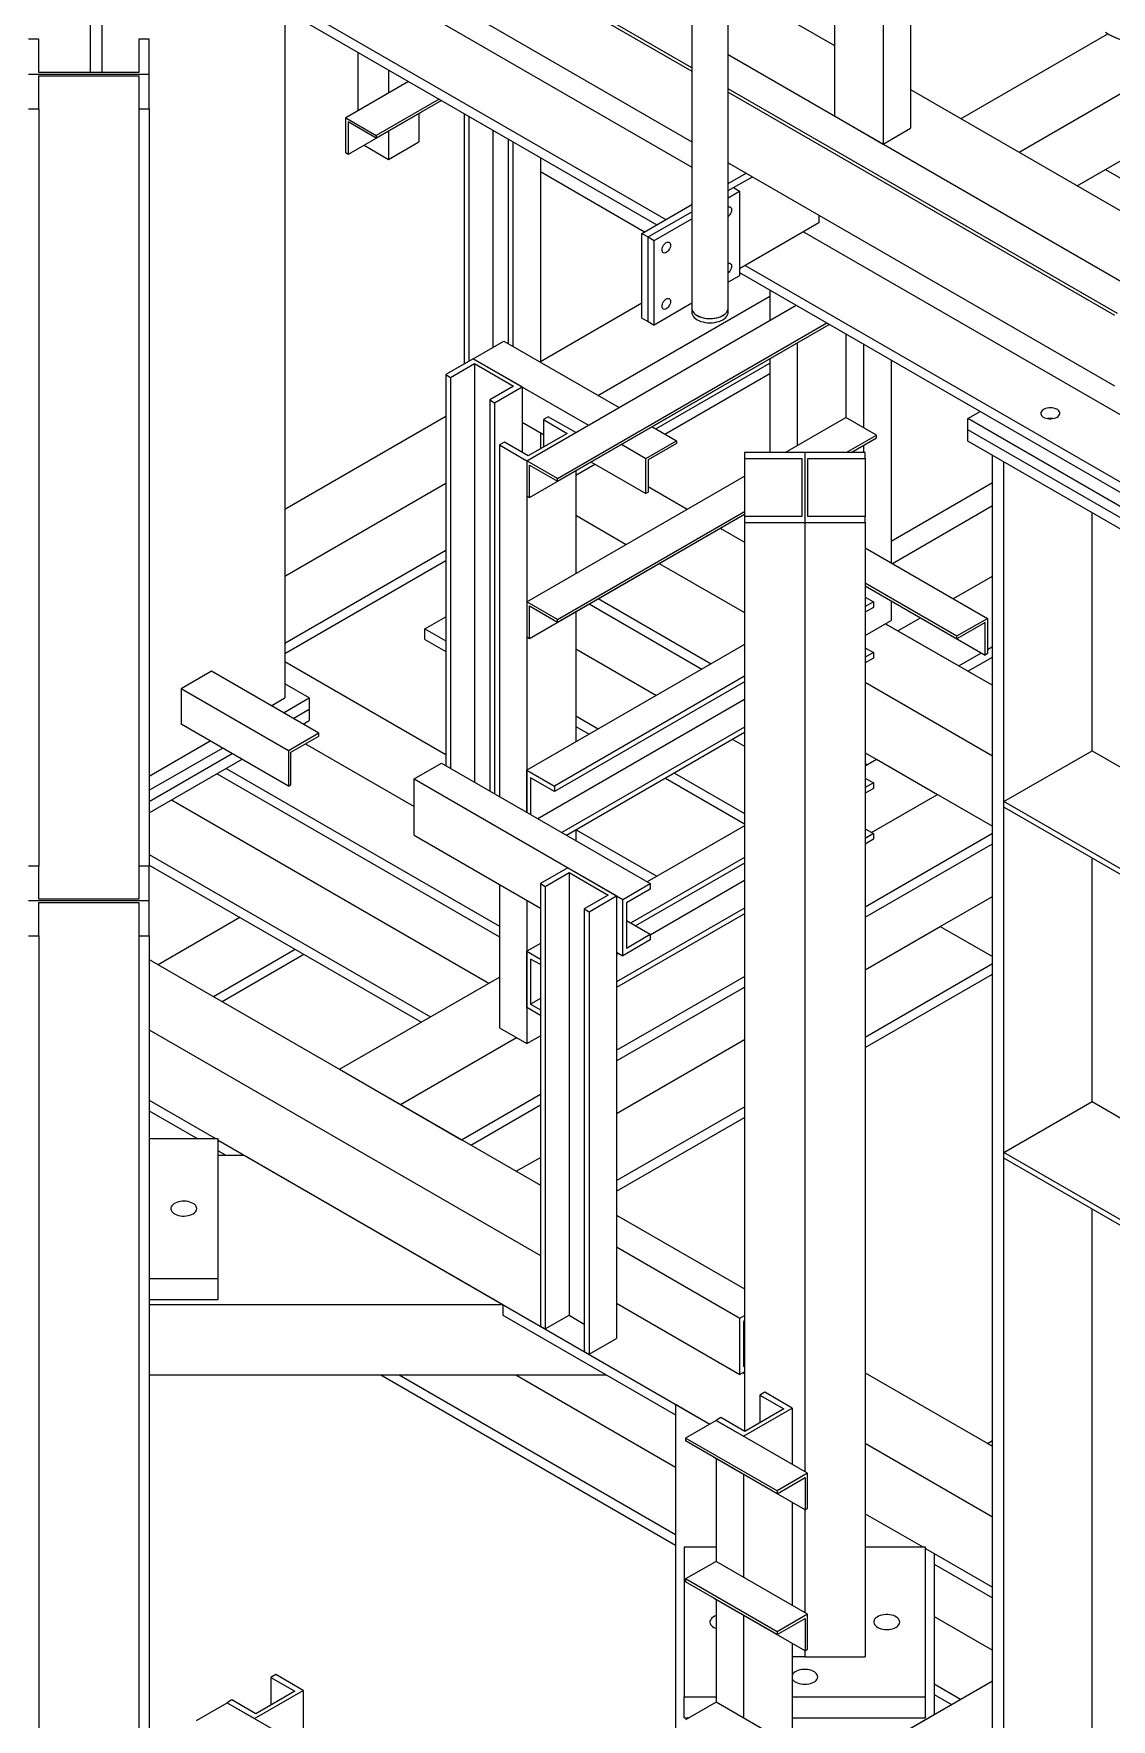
# Model space of a CAD drawing. Header units: millimetres. Extents: x 0 to 16187, y -20471 to 6290.
# Drawn here: x 1758 to 1851.7, y 5361.3 to 5507.8 of the extents above; entities that cross this region are included whole.
import ezdxf

# ---------------------------------------------------------------- set-up
doc = ezdxf.new("R2010")
doc.units = ezdxf.units.MM

msp = doc.modelspace()

# ---------------------------------------------------------------- linework, layer by layer
at = {"color": 7, "linetype": 'Continuous', "lineweight": 25}
for p, q in [((1815.24911, 5504.81866), (1760.0778, 5536.66838)), ((1760.0778, 5536.36222), (1815.24911, 5504.51251)), ((1760.0778, 5530.23817), (1815.24911, 5498.38845)), ((1815.24911, 5528.64532), (1815.24911, 5483.93481)), ((1818.41411, 5483.93481), (1818.41411, 5526.81821)), ((1766.62849, 5524.24387), (1815.24911, 5496.17578)), ((1761.56384, 5521.32011), (1813.00483, 5491.62386)), ((1827.64319, 5521.49038), (1827.64319, 5500.62588)), ((1761.06024, 5520.69222), (1812.2092, 5491.16456)), ((1762.94292, 5519.60538), (1762.94292, 5504.41555)), ((1763.95054, 5519.02369), (1763.95054, 5504.41555)), ((1831.88583, 5519.04115), (1831.88583, 5498.17665)), ((1834.27231, 5517.66346), (1834.27231, 5499.55434)), ((1818.41411, 5512.07677), (1827.64319, 5506.74894)), ((1779.86045, 5509.8391), (1779.86045, 5450.04363)), ((1758.48685, 5507.29477), (1757.58685, 5507.29477)), ((1758.48685, 5504.41555), (1758.48685, 5507.29477)), ((1768.08685, 5507.29477), (1767.18685, 5507.29477)), ((1767.18685, 5507.29477), (1767.18685, 5504.41555)), ((1768.08685, 5504.26401), (1768.08685, 5507.29477)), ((1838.65281, 5500.39322), (1851.42549, 5507.76673)), ((1843.70155, 5497.47864), (1859.4719, 5506.58267)), ((1786.22441, 5506.16526), (1786.22441, 5501.08206)), ((1818.41411, 5505.95371), (1859.20578, 5482.40518)), ((1757.58685, 5504.26401), (1768.08685, 5504.26401)), ((1767.18685, 5504.41555), (1758.48685, 5504.41555)), ((1758.48685, 5504.11247), (1767.18685, 5504.11247)), ((1758.48685, 5501.23325), (1758.48685, 5504.11247)), ((1767.18685, 5504.11247), (1767.18685, 5501.23325)), ((1768.08685, 5501.23325), (1768.08685, 5504.26401)), ((1790.62706, 5503.62366), (1785.16375, 5500.46976)), ((1788.87606, 5504.63449), (1788.87606, 5502.61283)), ((1793.27871, 5502.0929), (1787.8154, 5498.93899)), ((1852.2505, 5483.45821), (1818.41411, 5502.99154)), ((1818.41411, 5502.68539), (1851.98534, 5483.30513)), ((1834.27231, 5502.92203), (1857.28864, 5489.63498)), ((1757.58685, 5501.23325), (1758.48685, 5501.23325)), ((1758.48685, 5501.23325), (1758.48685, 5435.44068)), ((1767.18685, 5501.23325), (1768.08685, 5501.23325)), ((1767.18685, 5501.23325), (1767.18685, 5435.44068)), ((1768.08685, 5501.23325), (1768.08685, 5435.44068)), ((1791.73984, 5500.9591), (1785.37588, 5497.28527)), ((1793.49088, 5501.97041), (1787.8154, 5498.69403)), ((1791.52771, 5500.83664), (1791.52771, 5498.38698)), ((1791.73984, 5500.95956), (1791.73984, 5500.9591)), ((1795.45215, 5500.8382), (1795.45215, 5479.07287)), ((1795.87641, 5500.59327), (1795.87641, 5479.31779)), ((1827.64319, 5500.62588), (1831.88583, 5498.17665)), ((1848.7503, 5494.56407), (1859.56906, 5500.8096)), ((1785.16375, 5500.46976), (1787.8154, 5498.93899)), ((1785.16375, 5497.40773), (1785.16375, 5500.46976)), ((1787.8154, 5498.69403), (1785.37588, 5500.10233)), ((1785.37588, 5500.10233), (1785.37588, 5497.28527)), ((1788.87606, 5499.30588), (1788.87606, 5496.85622)), ((1797.9447, 5499.39928), (1797.9447, 5480.51178)), ((1831.88583, 5498.17665), (1834.27231, 5499.55434)), ((1786.75436, 5498.08105), (1788.87606, 5496.85622)), ((1787.8154, 5498.93899), (1787.8154, 5498.69403)), ((1788.87606, 5496.85622), (1791.52771, 5498.38698)), ((1799.27053, 5498.63389), (1799.27053, 5480.84855)), ((1799.69479, 5498.38897), (1799.69479, 5480.60363)), ((1785.37588, 5497.28527), (1785.16375, 5497.40773)), ((1802.08128, 5497.01128), (1802.08128, 5479.22594)), ((1818.41411, 5496.56133), (1851.98534, 5477.18108)), ((1811.1229, 5490.53745), (1802.08128, 5495.75706)), ((1818.41411, 5494.74657), (1819.98591, 5495.65395)), ((1818.41411, 5494.13427), (1820.51624, 5495.3478)), ((1848.7503, 5494.56407), (1851.21106, 5495.98463)), ((1851.21106, 5495.98463), (1859.56906, 5491.15966)), ((1818.41411, 5494.13427), (1818.86622, 5494.39527)), ((1818.41411, 5493.52196), (1819.39655, 5494.08911)), ((1818.86622, 5494.39527), (1819.39655, 5494.08911)), ((1819.39655, 5494.08911), (1819.39655, 5486.74025)), ((1810.91127, 5490.41528), (1815.24911, 5492.91946)), ((1811.4416, 5490.10912), (1815.24911, 5492.30715)), ((1826.29084, 5492.01419), (1826.29084, 5491.33254)), ((1810.91127, 5483.06641), (1810.91127, 5490.41528)), ((1810.91127, 5490.41528), (1811.4416, 5490.10912)), ((1811.97193, 5489.80297), (1815.24911, 5491.69485)), ((1826.29084, 5491.33254), (1819.39655, 5487.35255)), ((1824.9648, 5490.56703), (1862.35329, 5468.98312)), ((1811.4416, 5482.76026), (1811.4416, 5490.10912)), ((1811.4416, 5490.10912), (1811.97193, 5489.80297)), ((1811.97193, 5482.4541), (1811.97193, 5489.80297)), ((1819.90015, 5487.64327), (1857.28864, 5466.05936)), ((1819.39655, 5486.74025), (1818.41411, 5486.17309)), ((1819.39655, 5487.01539), (1857.28864, 5465.14075)), ((1807.0824, 5476.33886), (1822.02169, 5484.96312)), ((1822.02169, 5485.49993), (1822.02169, 5482.84053)), ((1800.91455, 5470.65564), (1824.32505, 5484.17023)), ((1802.08128, 5479.28092), (1810.91127, 5484.37837)), ((1810.91127, 5483.06641), (1811.4416, 5482.76026)), ((1815.24911, 5484.34598), (1811.97193, 5482.4541)), ((1815.24911, 5483.93481), (1815.24911, 5483.56737)), ((1818.41411, 5483.56737), (1818.41411, 5483.93481)), ((1801.12668, 5467.47115), (1827.18926, 5482.51675)), ((1803.5662, 5469.12487), (1826.9767, 5482.63946)), ((1803.5662, 5468.87991), (1827.18886, 5482.51698)), ((1811.4416, 5482.76026), (1811.97193, 5482.4541)), ((1828.65081, 5481.67302), (1828.65081, 5474.41933)), ((1796.24765, 5479.5321), (1798.8993, 5481.06286)), ((1798.8993, 5481.06286), (1808.92082, 5475.27756)), ((1824.40817, 5480.91127), (1824.40817, 5471.97011)), ((1830.18877, 5480.78517), (1830.18877, 5473.53149)), ((1796.24765, 5479.5321), (1793.86116, 5478.15441)), ((1794.28542, 5477.90948), (1796.35371, 5479.10348)), ((1796.24765, 5479.5321), (1806.26917, 5473.74679)), ((1800.49029, 5477.08287), (1796.24765, 5479.5321)), ((1796.35371, 5479.10348), (1799.74782, 5477.1441)), ((1796.35371, 5479.10348), (1796.35371, 5442.7325)), ((1812.13114, 5473.42428), (1822.02169, 5479.13397)), ((1822.02169, 5479.53358), (1822.02169, 5471.36773)), ((1832.57526, 5479.40748), (1832.57526, 5461.80085)), ((1793.86116, 5478.15441), (1794.28542, 5477.90948)), ((1793.86116, 5478.15441), (1793.86116, 5444.17142)), ((1794.28542, 5477.90948), (1794.28542, 5443.9265)), ((1799.74782, 5477.1441), (1797.67954, 5475.9501)), ((1812.90025, 5472.98028), (1822.02169, 5478.24598)), ((1797.67954, 5475.9501), (1798.1038, 5475.70518)), ((1797.67954, 5475.9501), (1797.67954, 5441.96712)), ((1798.1038, 5475.70518), (1800.49029, 5477.08287)), ((1798.1038, 5475.70518), (1798.1038, 5441.72219)), ((1800.49029, 5477.08287), (1800.49029, 5471.3904)), ((1779.86045, 5466.45311), (1793.86116, 5474.53555)), ((1802.77071, 5474.48255), (1802.34644, 5474.23763)), ((1802.34644, 5474.23763), (1804.41473, 5473.04363)), ((1802.34644, 5474.23763), (1802.34644, 5471.84963)), ((1805.15719, 5473.10486), (1802.77071, 5474.48255)), ((1823.36471, 5471.36773), (1828.65081, 5474.41933)), ((1831.30246, 5472.88856), (1828.65081, 5474.41933)), ((1839.25742, 5474.32534), (1840.31808, 5474.93765)), ((1839.25742, 5473.34549), (1839.25742, 5474.32534)), ((1857.28864, 5463.91614), (1839.25742, 5474.32534)), ((1800.49029, 5474.02084), (1802.34644, 5472.94931)), ((1800.91455, 5470.65564), (1805.15719, 5473.10486)), ((1804.41473, 5473.04363), (1801.02062, 5471.08425)), ((1802.08128, 5473.10238), (1802.08128, 5471.69656)), ((1811.78503, 5473.62408), (1813.90764, 5472.39873)), ((1828.66801, 5471.36773), (1831.30246, 5472.88856)), ((1831.30246, 5472.6436), (1831.30246, 5472.88856)), ((1857.28864, 5462.93629), (1839.25742, 5473.34549)), ((1839.25742, 5472.36564), (1839.25742, 5473.34549)), ((1798.95233, 5472.27825), (1798.52807, 5472.03333)), ((1798.52807, 5472.03333), (1798.52807, 5441.47727)), ((1798.52807, 5472.03333), (1800.91455, 5470.65564)), ((1801.02062, 5471.08425), (1798.95233, 5472.27825)), ((1809.13338, 5472.09332), (1811.25599, 5470.86796)), ((1811.25599, 5470.86796), (1813.90764, 5472.39873)), ((1813.90764, 5472.15377), (1811.46812, 5470.74546)), ((1813.90764, 5472.39873), (1813.90764, 5472.15377)), ((1819.82106, 5471.36773), (1819.82106, 5470.84817)), ((1825.07106, 5471.36773), (1819.82106, 5471.36773)), ((1830.32106, 5471.36773), (1825.07106, 5471.36773)), ((1825.07106, 5471.36773), (1825.07106, 5465.30621)), ((1829.09234, 5471.36773), (1831.30246, 5472.6436)), ((1830.18877, 5472.00068), (1830.18877, 5471.36773)), ((1830.32106, 5470.84817), (1830.32106, 5471.36773)), ((1857.28864, 5461.95644), (1839.25742, 5472.36564)), ((1800.91455, 5470.65564), (1800.91455, 5467.59361)), ((1803.5662, 5469.12487), (1800.91455, 5470.65564)), ((1800.91455, 5470.65564), (1800.91455, 5440.09958)), ((1801.12668, 5470.28821), (1803.5662, 5468.87991)), ((1801.12668, 5467.47115), (1801.12668, 5470.28821)), ((1805.15719, 5469.3983), (1806.82741, 5470.3625)), ((1805.15719, 5469.79791), (1805.15719, 5460.85675)), ((1806.4813, 5470.5623), (1811.25599, 5467.80594)), ((1811.25599, 5467.80594), (1811.25599, 5470.86796)), ((1811.46812, 5470.74546), (1811.46812, 5467.9284)), ((1819.82106, 5470.84817), (1824.80856, 5470.84817)), ((1819.82106, 5470.84817), (1819.82106, 5465.82576)), ((1824.80856, 5470.84817), (1824.80856, 5465.82576)), ((1825.33356, 5470.84817), (1830.32106, 5470.84817)), ((1825.33356, 5465.82576), (1825.33356, 5470.84817)), ((1830.32106, 5470.84817), (1830.32106, 5465.82576)), ((1841.37874, 5262.67796), (1841.37874, 5471.14103)), ((1842.38636, 5263.09429), (1842.38636, 5470.55934)), ((1779.86045, 5460.62396), (1793.86116, 5468.7064)), ((1800.91455, 5458.40753), (1819.82106, 5469.32202)), ((1803.5662, 5468.87991), (1803.5662, 5469.12487)), ((1811.46812, 5468.41249), (1814.85683, 5466.45623)), ((1832.57526, 5463.68108), (1841.37874, 5468.76322)), ((1800.91455, 5467.59361), (1801.12668, 5467.47115)), ((1811.46812, 5467.9284), (1811.25599, 5467.80594)), ((1801.12668, 5455.22304), (1819.82106, 5466.01507)), ((1803.5662, 5456.87676), (1819.82106, 5466.26049)), ((1803.5662, 5456.6318), (1819.82106, 5466.01553)), ((1805.15719, 5465.93265), (1809.55353, 5463.3947)), ((1824.80856, 5465.82576), (1819.82106, 5465.82576)), ((1819.82106, 5465.82576), (1819.82106, 5465.30621)), ((1830.32106, 5465.82576), (1825.33356, 5465.82576)), ((1830.32106, 5465.30621), (1830.32106, 5465.82576)), ((1832.68242, 5461.73899), (1841.37874, 5466.75926)), ((1850.04963, 5445.4651), (1850.04963, 5466.13543)), ((1817.72104, 5464.80276), (1819.82106, 5463.59044)), ((1819.82106, 5465.30621), (1819.82106, 5386.32665)), ((1819.82106, 5465.30621), (1825.07106, 5465.30621)), ((1825.07106, 5465.30621), (1825.07106, 5382.80604)), ((1825.07106, 5465.30621), (1830.32106, 5465.30621)), ((1830.32106, 5465.30621), (1830.32106, 5366.7089)), ((1779.86045, 5454.7948), (1793.86116, 5462.87724)), ((1830.32106, 5463.10217), (1840.95447, 5456.96363)), ((1779.86045, 5453.90681), (1793.86116, 5461.98925)), ((1812.41774, 5461.74122), (1819.82106, 5457.46738)), ((1830.32106, 5460.04064), (1838.30282, 5455.43286)), ((1830.32106, 5459.79568), (1838.30282, 5455.1879)), ((1830.32106, 5459.79522), (1840.74234, 5453.77914)), ((1837.98572, 5458.67745), (1841.37874, 5460.6362)), ((1803.5662, 5456.87676), (1800.91455, 5458.40753)), ((1800.91455, 5458.40753), (1800.91455, 5455.3455)), ((1806.31881, 5458.22039), (1816.13155, 5452.55562)), ((1807.11444, 5458.67969), (1816.92717, 5453.01492)), ((1830.32106, 5458.81862), (1831.0373, 5458.40515)), ((1831.0373, 5458.40515), (1830.32106, 5457.99167)), ((1831.0373, 5458.40515), (1831.0373, 5457.91522)), ((1832.57526, 5458.4939), (1832.57526, 5456.77867)), ((1792.04213, 5456.05125), (1793.86116, 5457.10136)), ((1801.12668, 5458.0401), (1803.5662, 5456.6318)), ((1801.12668, 5455.22304), (1801.12668, 5458.0401)), ((1803.5662, 5456.6318), (1803.5662, 5456.87676)), ((1805.15719, 5457.5498), (1805.15719, 5446.22026)), ((1831.0373, 5457.91522), (1830.32106, 5457.50175)), ((1830.32106, 5455.47735), (1832.57526, 5456.77867)), ((1833.15862, 5455.89083), (1835.1215, 5457.02398)), ((1838.30282, 5455.43286), (1840.95447, 5456.96363)), ((1840.95447, 5456.96363), (1840.95447, 5453.9016)), ((1792.04213, 5456.05125), (1793.86116, 5455.00115)), ((1792.04213, 5455.13264), (1792.04213, 5456.05125)), ((1800.91455, 5455.3455), (1801.12668, 5455.22304)), ((1832.09796, 5456.50314), (1833.15862, 5455.89083)), ((1832.09796, 5456.50314), (1841.37874, 5451.14546)), ((1833.15862, 5455.89083), (1838.46192, 5452.8293)), ((1840.74234, 5456.59621), (1838.30282, 5455.1879)), ((1838.30282, 5455.1879), (1838.30282, 5455.43286)), ((1840.74234, 5453.77914), (1840.74234, 5456.59621)), ((1792.04213, 5455.13264), (1793.86116, 5454.08254)), ((1819.82106, 5454.68553), (1800.91455, 5443.77103)), ((1805.15719, 5454.32761), (1812.17913, 5450.27393)), ((1830.32106, 5454.4093), (1831.0373, 5453.99583)), ((1831.0373, 5453.99583), (1830.32106, 5453.58235)), ((1831.0373, 5453.99583), (1831.0373, 5453.5059)), ((1838.46192, 5452.8293), (1840.42481, 5453.96245)), ((1840.95447, 5453.9016), (1840.74234, 5453.77914)), ((1840.95447, 5454.26822), (1841.37874, 5454.51314)), ((1773.49648, 5452.37136), (1770.84483, 5450.8406)), ((1782.83029, 5446.98307), (1773.49648, 5452.37136)), ((1779.86045, 5453.2273), (1793.86116, 5445.14486)), ((1831.0373, 5453.5059), (1830.32106, 5453.09242)), ((1839.25754, 5452.37), (1841.37874, 5453.59453)), ((1780.17864, 5445.45231), (1770.84483, 5450.8406)), ((1770.84483, 5450.8406), (1770.84483, 5447.77857)), ((1781.98177, 5450.04363), (1779.86045, 5451.26824)), ((1819.82106, 5451.93015), (1803.30104, 5442.39334)), ((1819.82106, 5451.44022), (1803.30104, 5441.90342)), ((1830.32106, 5451.40586), (1841.37874, 5445.0224)), ((1778.69456, 5449.37058), (1779.86045, 5450.04363)), ((1779.75522, 5448.75827), (1781.98177, 5450.04363)), ((1781.98177, 5450.04363), (1781.98177, 5449.06378)), ((1819.82106, 5449.90882), (1801.87183, 5439.54696)), ((1780.60389, 5448.26835), (1781.98177, 5449.06378)), ((1781.45256, 5447.77842), (1781.98177, 5448.08393)), ((1781.98177, 5449.06378), (1781.98177, 5448.08393)), ((1805.15719, 5448.48009), (1807.11447, 5447.35017)), ((1780.17864, 5442.39028), (1770.84483, 5447.77857)), ((1782.83029, 5446.98307), (1780.17864, 5445.45231)), ((1780.39078, 5445.3298), (1782.83029, 5446.73811)), ((1782.83029, 5446.73811), (1782.83029, 5446.98307)), ((1819.82106, 5447.52083), (1803.94012, 5438.35296)), ((1819.82106, 5447.0309), (1804.36445, 5438.108)), ((1805.15719, 5447.56148), (1806.31885, 5446.89087)), ((1818.80894, 5446.44662), (1819.82106, 5445.86234)), ((1768.08685, 5443.24687), (1773.39083, 5446.3088)), ((1768.08685, 5442.02226), (1774.45149, 5445.69649)), ((1768.08685, 5441.04241), (1775.30016, 5445.20657)), ((1780.17864, 5445.45231), (1780.17864, 5442.39028)), ((1780.39078, 5442.51274), (1780.39078, 5445.3298)), ((1781.66248, 5446.06394), (1791.10344, 5440.61379)), ((1830.32106, 5445.2828), (1841.37874, 5438.89934)), ((1842.38636, 5441.04119), (1850.04963, 5445.4651)), ((1850.04963, 5445.4651), (1856.28101, 5441.86781)), ((1768.08685, 5440.06256), (1776.14882, 5444.71664)), ((1773.97365, 5443.46094), (1798.52807, 5429.28598)), ((1774.76928, 5443.92025), (1798.52807, 5430.20459)), ((1791.10344, 5443.00804), (1793.48993, 5444.38573)), ((1793.48993, 5444.38573), (1811.62722, 5433.91529)), ((1800.91455, 5443.77103), (1803.30104, 5442.39334)), ((1800.91455, 5440.09958), (1800.91455, 5443.77103)), ((1813.74429, 5443.52286), (1819.82106, 5440.01481)), ((1830.32106, 5444.14969), (1831.30246, 5444.71624)), ((1830.32106, 5444.36419), (1830.50684, 5444.25694)), ((1831.30246, 5444.71624), (1836.60577, 5441.65471)), ((1780.17864, 5442.39028), (1780.39078, 5442.51274)), ((1791.10344, 5438.10879), (1791.10344, 5443.00804)), ((1791.10344, 5443.00804), (1809.24073, 5432.5376)), ((1803.30104, 5441.90342), (1801.23275, 5443.09742)), ((1801.23275, 5443.09742), (1801.23275, 5439.91589)), ((1803.30104, 5442.39334), (1803.30104, 5441.90342)), ((1812.94866, 5443.06356), (1819.82106, 5439.09621)), ((1830.32106, 5443.0798), (1831.0373, 5442.66632)), ((1831.0373, 5442.66632), (1830.32106, 5442.25285)), ((1831.0373, 5442.1764), (1830.32106, 5441.76292)), ((1831.0373, 5442.66632), (1831.0373, 5442.1764)), ((1770.02123, 5441.17926), (1797.59839, 5425.2593)), ((1830.87871, 5438.34855), (1836.60577, 5441.65471)), ((1836.60577, 5441.65471), (1841.37874, 5438.89934)), ((1842.38636, 5440.55127), (1842.38636, 5441.04119)), ((1856.28101, 5433.01998), (1842.38636, 5441.04119)), ((1856.28101, 5432.53006), (1842.38636, 5440.55127)), ((1791.10344, 5438.10879), (1802.08128, 5431.77142)), ((1805.15719, 5438.56563), (1805.15719, 5437.65036)), ((1805.20757, 5438.59472), (1812.20945, 5434.55262)), ((1819.82106, 5438.9467), (1811.36634, 5434.0659)), ((1830.32106, 5438.67048), (1831.0373, 5438.257)), ((1830.32106, 5431.90357), (1841.37874, 5438.28703)), ((1831.0373, 5438.257), (1830.32106, 5437.84353)), ((1831.0373, 5437.76708), (1830.32106, 5437.3536)), ((1831.0373, 5438.257), (1831.0373, 5437.76708)), ((1768.08685, 5436.44843), (1792.53374, 5422.33554)), ((1819.82106, 5436.19132), (1809.93383, 5430.48355)), ((1830.32106, 5430.98496), (1841.37874, 5437.36842)), ((1850.04963, 5414.9673), (1850.04963, 5436.12736)), ((1758.48685, 5435.44068), (1757.58685, 5435.44068)), ((1758.48685, 5432.56146), (1758.48685, 5435.44068)), ((1767.18685, 5435.44068), (1767.18685, 5432.56146)), ((1768.08685, 5435.44068), (1767.18685, 5435.44068)), ((1768.08685, 5435.52982), (1791.73812, 5421.87623)), ((1768.08685, 5432.40992), (1768.08685, 5435.44068)), ((1804.46776, 5435.29298), (1802.08128, 5433.91529)), ((1802.50554, 5433.67037), (1804.57383, 5434.86437)), ((1808.7104, 5432.84376), (1804.46776, 5435.29298)), ((1804.57383, 5434.86437), (1807.96794, 5432.90499)), ((1804.57383, 5434.86437), (1804.57383, 5396.40529)), ((1819.82106, 5435.7014), (1810.35816, 5430.23858)), ((1798.52807, 5433.82265), (1798.52807, 5421.38738)), ((1802.08128, 5433.91529), (1802.50554, 5433.67037)), ((1802.08128, 5433.91529), (1802.08128, 5395.45622)), ((1802.50554, 5433.67037), (1802.50554, 5395.2113)), ((1809.24073, 5432.5376), (1811.62722, 5433.91529)), ((1811.62722, 5433.42537), (1809.55893, 5432.23137)), ((1819.82106, 5434.17), (1811.62722, 5429.43979)), ((1811.62722, 5433.91529), (1811.62722, 5433.42537)), ((1768.08685, 5432.40992), (1757.58685, 5432.40992)), ((1767.18685, 5432.56146), (1758.48685, 5432.56146)), ((1758.48685, 5432.25838), (1767.18685, 5432.25838)), ((1758.48685, 5429.37916), (1758.48685, 5432.25838)), ((1767.18685, 5432.25838), (1767.18685, 5429.37916)), ((1768.08685, 5429.37916), (1768.08685, 5432.40992)), ((1800.91455, 5432.44496), (1800.91455, 5420.00969)), ((1807.96794, 5432.90499), (1805.89965, 5431.71099)), ((1805.89965, 5431.71099), (1805.89965, 5393.25192)), ((1805.89965, 5431.71099), (1806.32392, 5431.46607)), ((1806.32392, 5431.46607), (1808.7104, 5432.84376)), ((1808.7104, 5432.84376), (1808.7104, 5394.38468)), ((1819.82106, 5431.782), (1808.7104, 5425.36796)), ((1809.24073, 5427.63836), (1809.24073, 5432.5376)), ((1809.55893, 5432.23137), (1809.55893, 5428.31197)), ((1836.84441, 5430.18744), (1841.37874, 5432.80505)), ((1768.844, 5426.88981), (1775.9487, 5430.99127)), ((1806.32392, 5431.46607), (1806.32392, 5393.007)), ((1819.82106, 5431.29208), (1808.7104, 5424.87803)), ((1809.55893, 5430.69997), (1811.62722, 5429.50597)), ((1757.58685, 5429.37916), (1758.48685, 5429.37916)), ((1758.48685, 5429.37916), (1758.48685, 5330.78186)), ((1767.18685, 5429.37916), (1767.18685, 5330.78186)), ((1767.18685, 5429.37916), (1768.08685, 5429.37916)), ((1768.08685, 5429.37916), (1768.08685, 5330.78186)), ((1811.62722, 5429.01605), (1809.24073, 5427.63836)), ((1809.55893, 5428.31197), (1811.62722, 5429.50597)), ((1811.62722, 5429.50597), (1811.62722, 5429.01605)), ((1830.32106, 5426.42159), (1836.84441, 5430.18744)), ((1836.84441, 5430.18744), (1841.37874, 5427.56983)), ((1768.08685, 5427.32691), (1802.08128, 5407.70234)), ((1773.6541, 5424.113), (1780.75879, 5428.21446)), ((1774.4232, 5423.66901), (1781.5279, 5427.77047)), ((1802.08128, 5428.70574), (1800.91455, 5428.03221)), ((1800.91455, 5428.03221), (1802.08128, 5427.35867)), ((1800.91455, 5423.13296), (1800.91455, 5428.03221)), ((1802.08128, 5426.86875), (1801.23275, 5427.35859)), ((1801.23275, 5427.35859), (1801.23275, 5423.43919)), ((1808.7104, 5427.94451), (1809.24073, 5427.63836)), ((1808.87372, 5427.85023), (1808.7104, 5427.75595)), ((1830.32106, 5420.57407), (1841.37874, 5426.95753)), ((1830.32106, 5419.65546), (1841.37874, 5426.03892)), ((1784.63342, 5417.77478), (1798.52807, 5425.79599)), ((1808.7104, 5419.428), (1819.82106, 5425.84205)), ((1808.7104, 5418.50939), (1819.82106, 5424.92344)), ((1802.08128, 5422.45943), (1800.91455, 5423.13296)), ((1802.08128, 5423.92904), (1801.23275, 5423.43919)), ((1801.23275, 5423.43919), (1802.08128, 5422.94935)), ((1768.08685, 5421.20385), (1802.08128, 5401.57928)), ((1789.93672, 5414.71325), (1800.01299, 5420.53015)), ((1798.52807, 5421.38738), (1800.91455, 5420.00969)), ((1800.91455, 5420.00969), (1802.08128, 5420.68323)), ((1808.7104, 5413.94602), (1819.82106, 5420.36007)), ((1784.63342, 5417.77478), (1789.93672, 5414.71325)), ((1795.24002, 5411.65172), (1802.08128, 5415.60109)), ((1768.08685, 5415.08078), (1773.89428, 5411.72823)), ((1768.08685, 5414.16218), (1772.30303, 5411.72823)), ((1789.93672, 5414.71325), (1795.24002, 5411.65172)), ((1796.03564, 5411.19241), (1802.08128, 5414.68248)), ((1808.7104, 5408.0985), (1819.82106, 5414.51254)), ((1842.38636, 5410.54339), (1850.04963, 5414.9673)), ((1850.04963, 5414.9673), (1856.28101, 5411.37001)), ((1808.7104, 5407.17989), (1819.82106, 5413.59394)), ((1774.08685, 5411.72823), (1768.08685, 5411.72823)), ((1774.08685, 5399.60519), (1774.08685, 5411.72823)), ((1774.08685, 5411.61706), (1816.81645, 5386.94978)), ((1774.08685, 5410.69845), (1774.73553, 5410.32398)), ((1774.08685, 5410.32398), (1776.32678, 5410.32398)), ((1776.32678, 5410.32398), (1798.82678, 5397.335)), ((1799.98807, 5408.91073), (1802.08128, 5410.11911)), ((1842.38636, 5410.05347), (1842.38636, 5410.54339)), ((1856.28101, 5402.52218), (1842.38636, 5410.54339)), ((1856.28101, 5402.03226), (1842.38636, 5410.05347)), ((1850.04963, 5266.52018), (1850.04963, 5405.62956)), ((1808.7104, 5405.10133), (1819.82106, 5398.68729)), ((1808.7104, 5402.34596), (1819.42307, 5396.16167)), ((1768.08685, 5399.60519), (1774.08685, 5399.60519)), ((1774.08685, 5397.76797), (1774.08685, 5399.60519)), ((1768.08685, 5397.76797), (1774.08685, 5397.76797)), ((1768.08685, 5397.335), (1798.82678, 5397.335)), ((1798.82678, 5397.335), (1798.82678, 5396.41639)), ((1808.7104, 5397.44671), (1819.42307, 5391.26242)), ((1798.82678, 5396.41639), (1813.82106, 5387.76038)), ((1802.08128, 5395.45622), (1802.50554, 5395.2113)), ((1802.50554, 5395.2113), (1804.57383, 5396.40529)), ((1804.57383, 5396.40529), (1805.89965, 5395.63991)), ((1819.42307, 5396.16167), (1819.82106, 5396.39142)), ((1819.42307, 5391.26242), (1819.42307, 5396.16167)), ((1819.82106, 5395.90149), (1819.74127, 5395.85543)), ((1819.74127, 5395.85543), (1819.74127, 5391.93604)), ((1806.32392, 5393.007), (1808.7104, 5394.38468)), ((1819.74127, 5394.32403), (1819.82106, 5394.27797)), ((1805.89965, 5393.25192), (1806.32392, 5393.007)), ((1768.08685, 5391.21095), (1807.84385, 5391.21095)), ((1788.21845, 5391.21095), (1813.82106, 5376.43088)), ((1789.8097, 5391.21095), (1813.82106, 5377.34948)), ((1799.939, 5391.21095), (1813.82106, 5383.19701)), ((1819.82106, 5391.49217), (1819.42307, 5391.26242)), ((1819.6878, 5391.41525), (1819.82106, 5391.33832)), ((1819.74127, 5391.93604), (1819.82106, 5391.9821)), ((1830.32106, 5391.39986), (1841.37874, 5385.0164)), ((1821.59742, 5389.70978), (1821.17316, 5389.46486)), ((1821.17316, 5389.46486), (1823.24145, 5388.27086)), ((1821.17316, 5389.46486), (1821.17316, 5387.07686)), ((1823.98391, 5388.33209), (1821.59742, 5389.70978)), ((1813.82106, 5388.67899), (1816.81645, 5386.94978)), ((1813.82106, 5388.67899), (1813.82106, 5352.55619)), ((1819.74127, 5385.88287), (1823.98391, 5388.33209)), ((1823.24145, 5388.27086), (1819.84733, 5386.31148)), ((1823.98391, 5388.33209), (1823.98391, 5383.43364)), ((1817.35478, 5387.26055), (1814.70313, 5385.72979)), ((1817.77905, 5387.50548), (1817.35478, 5387.26055)), ((1825.30973, 5382.66826), (1817.35478, 5387.26055)), ((1817.35478, 5387.26055), (1819.74127, 5385.88287)), ((1819.84733, 5386.31148), (1817.77905, 5387.50548)), ((1822.65808, 5381.13749), (1814.70313, 5385.72979)), ((1814.70313, 5385.72979), (1814.70313, 5385.48483)), ((1822.65808, 5380.89253), (1814.70313, 5385.48483)), ((1830.32106, 5385.2768), (1841.37874, 5378.89334)), ((1840.95447, 5385.26132), (1841.37874, 5385.50625)), ((1840.95447, 5385.26132), (1841.37874, 5385.0164)), ((1817.14265, 5384.07652), (1817.14265, 5384.07606)), ((1825.0976, 5379.48377), (1817.14265, 5384.07606)), ((1817.35478, 5383.9536), (1817.35478, 5375.01244)), ((1819.74127, 5382.57591), (1819.74127, 5373.63475)), ((1825.30973, 5382.66826), (1822.65808, 5381.13749)), ((1822.65808, 5380.89253), (1825.0976, 5382.30084)), ((1825.0976, 5382.30084), (1825.0976, 5379.48377)), ((1825.30973, 5379.60623), (1825.30973, 5382.66826)), ((1822.65808, 5381.13749), (1822.65808, 5380.89253)), ((1823.98391, 5380.12669), (1823.98391, 5371.18553)), ((1825.07106, 5379.49909), (1825.07106, 5370.55793)), ((1825.0976, 5379.48377), (1825.30973, 5379.60623)), ((1830.32106, 5379.15374), (1835.37849, 5376.23415)), ((1817.35478, 5376.23415), (1814.57106, 5376.23415)), ((1814.57106, 5376.23415), (1814.57106, 5363.24518)), ((1835.57106, 5376.23415), (1830.32106, 5376.23415)), ((1835.57106, 5363.24518), (1835.57106, 5376.23415)), ((1835.57106, 5376.12298), (1836.32106, 5375.69001)), ((1835.57106, 5376.12298), (1841.37874, 5372.77028)), ((1817.35478, 5375.01244), (1814.70313, 5373.48168)), ((1825.30973, 5370.42015), (1817.35478, 5375.01244)), ((1836.32106, 5375.69001), (1836.32106, 5361.70687)), ((1836.32106, 5374.77141), (1841.37874, 5371.85167)), ((1822.65808, 5368.88938), (1814.70313, 5373.48168)), ((1814.70313, 5373.48168), (1814.70313, 5373.23671)), ((1822.65808, 5368.64442), (1814.70313, 5373.23671)), ((1817.14265, 5371.82841), (1817.14265, 5371.82795)), ((1825.0976, 5367.23566), (1817.14265, 5371.82795)), ((1817.35478, 5371.70549), (1817.35478, 5362.76433)), ((1819.74127, 5370.3278), (1819.74127, 5361.38664)), ((1825.30973, 5370.42015), (1822.65808, 5368.88938)), ((1825.30973, 5367.35812), (1825.30973, 5370.42015)), ((1836.32106, 5370.20803), (1841.37874, 5367.2883)), ((1822.65808, 5368.64442), (1825.0976, 5370.05272)), ((1822.65808, 5368.88938), (1822.65808, 5368.64442)), ((1825.0976, 5370.05272), (1825.0976, 5367.23566)), ((1823.98391, 5367.87858), (1823.98391, 5358.93742)), ((1825.0976, 5367.23566), (1825.30973, 5367.35812)), ((1825.07106, 5366.7089), (1823.98391, 5366.7089)), ((1825.07106, 5367.25098), (1825.07106, 5366.7089)), ((1825.07106, 5366.7089), (1830.32106, 5366.7089)), ((1779.08616, 5365.16855), (1778.6619, 5364.92363)), ((1778.6619, 5364.92363), (1780.73019, 5363.72963)), ((1778.6619, 5364.92363), (1778.6619, 5362.53563)), ((1781.47265, 5363.79086), (1779.08616, 5365.16855)), ((1825.30973, 5355.35017), (1841.37874, 5364.62661)), ((1836.32106, 5364.36051), (1838.61942, 5363.03369)), ((1775.26779, 5362.96425), (1774.84352, 5362.71933)), ((1777.33607, 5361.77025), (1775.26779, 5362.96425)), ((1777.23001, 5361.34164), (1781.47265, 5363.79086)), ((1780.73019, 5363.72963), (1777.33607, 5361.77025)), ((1781.47265, 5363.79086), (1781.47265, 5358.89241)), ((1814.57106, 5363.24518), (1817.35478, 5363.24518)), ((1814.57106, 5361.40796), (1814.57106, 5363.24518)), ((1823.98391, 5363.24518), (1835.57106, 5363.24518)), ((1835.57106, 5361.40796), (1835.57106, 5363.24518)), ((1836.32106, 5363.4419), (1837.8238, 5362.57439)), ((1772.19187, 5361.18856), (1774.84352, 5362.71933)), ((1774.84352, 5362.71933), (1782.79847, 5358.12703)), ((1774.84352, 5362.71933), (1777.23001, 5361.34164)), ((1814.57106, 5361.40796), (1815.00523, 5361.40796)), ((1817.35478, 5362.76433), (1814.70313, 5361.23356)), ((1825.30973, 5358.17203), (1817.35478, 5362.76433)), ((1823.98391, 5361.40796), (1835.57106, 5361.40796)), ((1825.30973, 5355.35017), (1836.32106, 5361.70687))]:
    msp.add_line(p, q, dxfattribs=at)
at = {"color": 7, "linetype": 'Continuous', "lineweight": 25, "flags": 128}
for points in [[(1818.41411, 5492.71621), (1818.4185, 5492.71762), (1818.49696, 5492.73121), (1818.56735, 5492.72077), (1818.62613, 5492.68683), (1818.67036, 5492.63108), (1818.69782, 5492.55632), (1818.70712, 5492.4663), (1818.69782, 5492.36554), (1818.67036, 5492.25908), (1818.62613, 5492.15227), (1818.56735, 5492.05046), (1818.49696, 5491.95875), (1818.4185, 5491.88175), (1818.41411, 5491.87809)], [(1812.66136, 5488.97616), (1812.67067, 5489.07692), (1812.69813, 5489.18338), (1812.74235, 5489.29019), (1812.80113, 5489.39201), (1812.87152, 5489.48371), (1812.94999, 5489.56071), (1813.03259, 5489.61915), (1813.1152, 5489.65609), (1813.19366, 5489.66968), (1813.26405, 5489.65924), (1813.32283, 5489.6253), (1813.36706, 5489.56955), (1813.39452, 5489.49479), (1813.40382, 5489.40477), (1813.39452, 5489.30401), (1813.36706, 5489.19755), (1813.32283, 5489.09074), (1813.26405, 5488.98893), (1813.19366, 5488.89722), (1813.1152, 5488.82022), (1813.03259, 5488.76178), (1812.94999, 5488.72484), (1812.87152, 5488.71125), (1812.80113, 5488.72169), (1812.74235, 5488.75563), (1812.69813, 5488.81138), (1812.67067, 5488.88614), (1812.66136, 5488.97616)], [(1818.41411, 5487.81697), (1818.4185, 5487.81838), (1818.49696, 5487.83197), (1818.56735, 5487.82153), (1818.62613, 5487.78758), (1818.67036, 5487.73183), (1818.69782, 5487.65708), (1818.70712, 5487.56706), (1818.69782, 5487.46629), (1818.67036, 5487.35984), (1818.62613, 5487.25302), (1818.56735, 5487.15121), (1818.49696, 5487.0595), (1818.4185, 5486.9825), (1818.41411, 5486.97885)], [(1812.66136, 5484.07691), (1812.67067, 5484.17768), (1812.69813, 5484.28414), (1812.74235, 5484.39095), (1812.80113, 5484.49276), (1812.87152, 5484.58447), (1812.94999, 5484.66147), (1813.03259, 5484.7199), (1813.1152, 5484.75684), (1813.19366, 5484.77044), (1813.26405, 5484.76), (1813.32283, 5484.72605), (1813.36706, 5484.6703), (1813.39452, 5484.59555), (1813.40382, 5484.50553), (1813.39452, 5484.40476), (1813.36706, 5484.29831), (1813.32283, 5484.19149), (1813.26405, 5484.08968), (1813.19366, 5483.99797), (1813.1152, 5483.92097), (1813.03259, 5483.86254), (1812.94999, 5483.8256), (1812.87152, 5483.81201), (1812.80113, 5483.82244), (1812.74235, 5483.85639), (1812.69813, 5483.91214), (1812.67067, 5483.9869), (1812.66136, 5484.07691)], [(1815.24911, 5483.93481), (1815.26265, 5483.81557), (1815.30303, 5483.69837), (1815.36957, 5483.58521), (1815.46113, 5483.47803), (1815.57613, 5483.37867), (1815.71262, 5483.28883)], [(1815.24911, 5483.93481), (1815.25365, 5483.86564), (1815.28279, 5483.74733), (1815.33843, 5483.63223), (1815.41962, 5483.52231), (1815.52497, 5483.41944), (1815.65268, 5483.32539), (1815.80055, 5483.24177), (1815.96607, 5483.17001), (1816.1464, 5483.11133), (1816.33845, 5483.06675), (1816.53894, 5483.03701), (1816.74444, 5483.02264), (1816.95143, 5483.02388), (1817.15637, 5483.0407), (1817.35576, 5483.07282), (1817.54617, 5483.11969), (1817.72436, 5483.18051), (1817.88727, 5483.25423), (1818.03212, 5483.3396), (1818.15643, 5483.43515), (1818.25807, 5483.53925), (1818.33531, 5483.65012), (1818.38681, 5483.76586), (1818.41171, 5483.88449), (1818.41411, 5483.93481)], [(1815.24911, 5483.56737), (1815.26265, 5483.44813), (1815.30303, 5483.33092), (1815.36957, 5483.21777), (1815.46113, 5483.11059), (1815.57613, 5483.01123), (1815.71262, 5482.92139)], [(1815.71262, 5483.28883), (1815.86825, 5483.21004), (1816.04036, 5483.14365), (1816.22602, 5483.0908), (1816.42203, 5483.05238), (1816.62505, 5483.02907), (1816.83161, 5483.02126), (1817.03817, 5483.02907), (1817.24119, 5483.05238), (1817.43721, 5483.0908), (1817.62286, 5483.14365), (1817.79498, 5483.21004), (1817.95061, 5483.28883), (1818.08709, 5483.37867), (1818.2021, 5483.47803), (1818.29365, 5483.58521), (1818.36019, 5483.69837), (1818.40057, 5483.81557), (1818.41411, 5483.93481)], [(1815.71262, 5482.92139), (1815.86825, 5482.8426), (1816.04036, 5482.77621), (1816.22602, 5482.72335), (1816.42203, 5482.68494), (1816.62505, 5482.66163), (1816.83161, 5482.65381), (1817.03817, 5482.66163), (1817.24119, 5482.68494), (1817.43721, 5482.72335), (1817.62286, 5482.77621), (1817.79498, 5482.8426), (1817.95061, 5482.92139), (1818.08709, 5483.01123), (1818.2021, 5483.11059), (1818.29365, 5483.21777), (1818.36019, 5483.33092), (1818.40057, 5483.44813), (1818.41411, 5483.56737)], [(1847.00023, 5474.44795), (1847.09502, 5474.5135), (1847.16802, 5474.58776), (1847.21687, 5474.66835), (1847.24, 5474.75268), (1847.23668, 5474.83805), (1847.20702, 5474.92169), (1847.15195, 5475.00094), (1847.07326, 5475.07324), (1846.97347, 5475.13626), (1846.8558, 5475.18798), (1846.72401, 5475.22675), (1846.58236, 5475.2513), (1846.43538, 5475.26086), (1846.28781, 5475.25512), (1846.14439, 5475.23426), (1846.00973, 5475.19895), (1845.88815, 5475.15032), (1845.78356, 5475.08995), (1845.69934, 5475.01976), (1845.63817, 5474.94202), (1845.60203, 5474.85923), (1845.59208, 5474.77403), (1845.60864, 5474.68919), (1845.65118, 5474.60741), (1845.71832, 5474.53133), (1845.80792, 5474.4634), (1845.91709, 5474.4058), (1846.04233, 5474.36037), (1846.1796, 5474.32858), (1846.3245, 5474.31145), (1846.47237, 5474.30954), (1846.61845, 5474.32289), (1846.75806, 5474.3511), (1846.8867, 5474.39323), (1847.00023, 5474.44795)], [(1772.21185, 5405.66671), (1772.19867, 5405.76584), (1772.15942, 5405.86266), (1772.09504, 5405.95488), (1772.00702, 5406.04035), (1771.89744, 5406.11706), (1771.76885, 5406.18321), (1771.62429, 5406.23726), (1771.46712, 5406.27793), (1771.30104, 5406.30428), (1771.12994, 5406.31568), (1770.95783, 5406.31187), (1770.78875, 5406.29294), (1770.62665, 5406.25933), (1770.47534, 5406.21183), (1770.33836, 5406.15155), (1770.21892, 5406.07991), (1770.11983, 5405.99859), (1770.04341, 5405.90948), (1769.99144, 5405.81469), (1769.96515, 5405.71642), (1769.96515, 5405.61699), (1769.99144, 5405.51873), (1770.04341, 5405.42393), (1770.11983, 5405.33483), (1770.21892, 5405.2535), (1770.33836, 5405.18186), (1770.47534, 5405.12158), (1770.62665, 5405.07408), (1770.78875, 5405.04047), (1770.95783, 5405.02154), (1771.12994, 5405.01773), (1771.30104, 5405.02914), (1771.46712, 5405.05548), (1771.62429, 5405.09616), (1771.76885, 5405.1502), (1771.89744, 5405.21636), (1772.00702, 5405.29307), (1772.09504, 5405.37853), (1772.15942, 5405.47075), (1772.19867, 5405.56757), (1772.21185, 5405.66671)], [(1817.35478, 5370.29218), (1817.23029, 5370.24071), (1817.10619, 5370.17176), (1817.00177, 5370.09268), (1816.91949, 5370.00533), (1816.86127, 5369.91175), (1816.82848, 5369.81414), (1816.82188, 5369.71479), (1816.84164, 5369.61601), (1816.88728, 5369.52014), (1816.95773, 5369.42941), (1817.05135, 5369.34595), (1817.16595, 5369.27172), (1817.29883, 5369.20846), (1817.35478, 5369.18715)], [(1832.19606, 5369.09021), (1832.36779, 5369.09783), (1832.53549, 5369.12048), (1832.69524, 5369.15765), (1832.84329, 5369.20846), (1832.97617, 5369.27172), (1833.09076, 5369.34595), (1833.18438, 5369.42941), (1833.25484, 5369.52014), (1833.30048, 5369.61601), (1833.32023, 5369.71479), (1833.31364, 5369.81414), (1833.28084, 5369.91175), (1833.22263, 5370.00533), (1833.14034, 5370.09268), (1833.03593, 5370.17176), (1832.91183, 5370.24071), (1832.77095, 5370.29791), (1832.6166, 5370.34203), (1832.45239, 5370.37203), (1832.28218, 5370.38721), (1832.10994, 5370.38721), (1831.93972, 5370.37203), (1831.77551, 5370.34203), (1831.62116, 5370.29791), (1831.48029, 5370.24071), (1831.35619, 5370.17176), (1831.25177, 5370.09268), (1831.16949, 5370.00533), (1831.11127, 5369.91175), (1831.07848, 5369.81414), (1831.07188, 5369.71479), (1831.09164, 5369.61601), (1831.13728, 5369.52014), (1831.20773, 5369.42941), (1831.30135, 5369.34595), (1831.41595, 5369.27172), (1831.54883, 5369.20846), (1831.69687, 5369.15765), (1831.85662, 5369.12048), (1832.02433, 5369.09783), (1832.19606, 5369.09021)], [(1825.07106, 5364.32759), (1825.24279, 5364.3352), (1825.41049, 5364.35786), (1825.57024, 5364.39503), (1825.71829, 5364.44584), (1825.85117, 5364.5091), (1825.96576, 5364.58333), (1826.05938, 5364.66678), (1826.12984, 5364.75751), (1826.17548, 5364.85339), (1826.19523, 5364.95216), (1826.18864, 5365.05152), (1826.15584, 5365.14913), (1826.09763, 5365.24271), (1826.01534, 5365.33006), (1825.91093, 5365.40913), (1825.78683, 5365.47808), (1825.64595, 5365.53529), (1825.4916, 5365.5794), (1825.32739, 5365.6094), (1825.15718, 5365.62458), (1824.98494, 5365.62458), (1824.81472, 5365.6094), (1824.65051, 5365.5794), (1824.49616, 5365.53529), (1824.35529, 5365.47808), (1824.23119, 5365.40913), (1824.12677, 5365.33006), (1824.04449, 5365.24271), (1823.98627, 5365.14913), (1823.98391, 5365.14409)], [(1823.98391, 5364.80999), (1824.01228, 5364.75751), (1824.08273, 5364.66678), (1824.17635, 5364.58333), (1824.29095, 5364.5091), (1824.42383, 5364.44584), (1824.57187, 5364.39503), (1824.73162, 5364.35786), (1824.89933, 5364.3352), (1825.07106, 5364.32759)]]:
    msp.add_lwpolyline(points, dxfattribs=at)
at = {"color": 7, "linetype": 'Continuous', "lineweight": 25}
msp.add_arc((1846.41687, 5472.93546), 1.40697, 81.0787148, 98.9212852, dxfattribs=at)
msp.add_open_spline([(1851.19415, 5507.89469), (1851.2585, 5507.8582), (1851.44139, 5507.75449), (1851.75452, 5507.59396), (1852.13707, 5507.41743), (1852.5326, 5507.25487), (1852.93978, 5507.10621), (1853.35751, 5506.97168), (1853.78465, 5506.85142), (1854.22009, 5506.74554), (1854.66275, 5506.65412), (1855.11155, 5506.57723), (1855.56542, 5506.51495), (1856.02327, 5506.46732), (1856.48406, 5506.43438), (1856.94669, 5506.41615), (1857.41011, 5506.41264), (1857.87323, 5506.42387), (1858.33496, 5506.44981), (1858.79424, 5506.49044), (1859.24999, 5506.54573), (1859.70118, 5506.61563), (1860.14675, 5506.7001), (1860.58568, 5506.79906), (1861.01693, 5506.91248), (1861.43948, 5507.04026), (1861.85227, 5507.18237), (1862.25436, 5507.33863), (1862.64431, 5507.50929), (1863.0228, 5507.69319), (1863.26282, 5507.82742), (1863.38313, 5507.89469)], degree=3, knots=[0, 0, 0, 0, 0.019169212, 0.054483675, 0.089761973, 0.1250081, 0.160203016, 0.195335959, 0.230402543, 0.265403139, 0.300341551, 0.335224004, 0.370058386, 0.404853711, 0.439619733, 0.474366698, 0.509105164, 0.543845893, 0.578597006, 0.613368584, 0.648171566, 0.683016796, 0.717914883, 0.752875993, 0.787909542, 0.823023733, 0.858224904, 0.893516614, 0.928898421, 0.964364289, 1, 1, 1, 1], dxfattribs=at)

doc.saveas('drawing.dxf')
